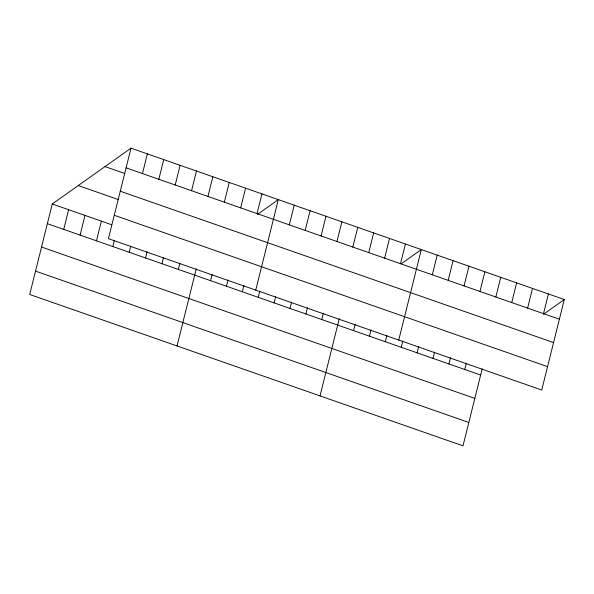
<?xml version="1.0" encoding="UTF-8"?>
<svg xmlns="http://www.w3.org/2000/svg" width="594" height="594" viewBox="0 0 594 594"><rect width="100%" height="100%" fill="white"/><g stroke="black" fill="none" stroke-linecap="round" stroke-linejoin="round"><path stroke-width="0.89" d="M130.999 148.158L108.435 238.662L541.735 390.02L564.3 299.517L130.999 148.158L52.265 203.98L29.7 294.483L463.001 445.842L482.217 368.763M63.729 229.388L68.637 209.697M80.093 235.105L85.001 215.414M96.466 240.822L101.374 221.131M112.83 246.54L114.397 240.273M142.456 173.567L147.364 153.876M129.202 252.257L130.762 245.998M158.828 179.284L163.736 159.593M145.575 257.974L147.134 251.715M175.2 185.001L180.108 165.31M161.939 263.691L163.499 257.432M191.565 190.719L196.473 171.027M178.311 269.409L179.871 263.149M207.937 196.436L212.845 176.752M177.019 345.946L196.243 268.867M224.302 202.153L229.217 182.469M210.566 280.68L212.125 274.413M240.674 207.87L245.582 188.187M226.455 286.226L228.014 279.967M257.046 213.588L261.954 193.904M242.345 291.78L243.904 285.514M255.754 290.124L278.319 199.621L257.536 214.36M258.227 297.327L259.793 291.067M289.3 224.859L294.208 205.168M274.116 302.881L275.675 296.614M305.19 230.405L310.098 210.722M290.006 308.427L291.565 302.168M321.072 235.959L325.987 216.268M305.895 313.981L307.454 307.714M336.961 241.506L341.869 221.822M321.777 319.527L323.344 313.268M352.851 247.059L357.759 227.368M320.01 395.894L339.233 318.815M368.74 252.606L373.648 232.922M353.556 330.628L355.115 324.361M384.63 258.16L389.538 238.469M369.446 336.182L371.005 329.915M400.512 263.706L405.42 244.023M385.328 341.728L386.894 335.462M398.745 340.072L421.309 249.569L401.269 263.781M401.217 347.275L402.784 341.015M432.291 274.807L437.199 255.116M417.107 352.829L418.666 346.562M448.18 280.353L453.088 260.669M432.996 358.375L434.556 352.116M464.063 285.907L468.97 266.216M448.878 363.929L450.445 357.662M479.952 291.454L484.86 271.77M464.768 369.475L466.335 363.216M495.841 297.007L500.749 277.316M511.731 302.554L516.639 282.87M527.613 308.108L532.521 288.417M543.503 313.654L548.411 293.971M543.517 314.256L564.3 299.517M126.091 167.85L559.392 319.208M105.019 166.58L124.829 173.5M120.263 191.216L553.563 342.575M78.245 185.558L118.741 199.703M114.263 215.288L547.564 366.654M52.265 203.98L111.709 224.747M47.357 223.671L480.657 375.029M41.528 247.037L474.829 398.396M35.529 271.116L468.829 422.475"/></g></svg>
